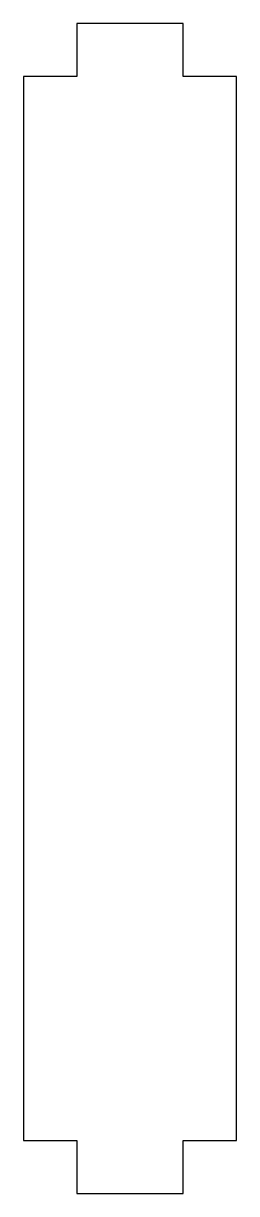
# Model space of a CAD drawing. Header units: millimetres. Extents: x -5 to 5, y -27.5 to 27.5.
import ezdxf

# ---------------------------------------------------------------- set-up
doc = ezdxf.new("R2010")
doc.units = ezdxf.units.MM

msp = doc.modelspace()

# ---------------------------------------------------------------- linework, layer by layer
msp.add_lwpolyline([(5, -25), (5, 25), (2.5, 25), (2.5, 27.5), (-2.5, 27.5), (-2.5, 25), (-5, 25), (-5, -25), (-2.5, -25), (-2.5, -27.5), (2.5, -27.5), (2.5, -25)], close=True)

doc.saveas('drawing.dxf')
